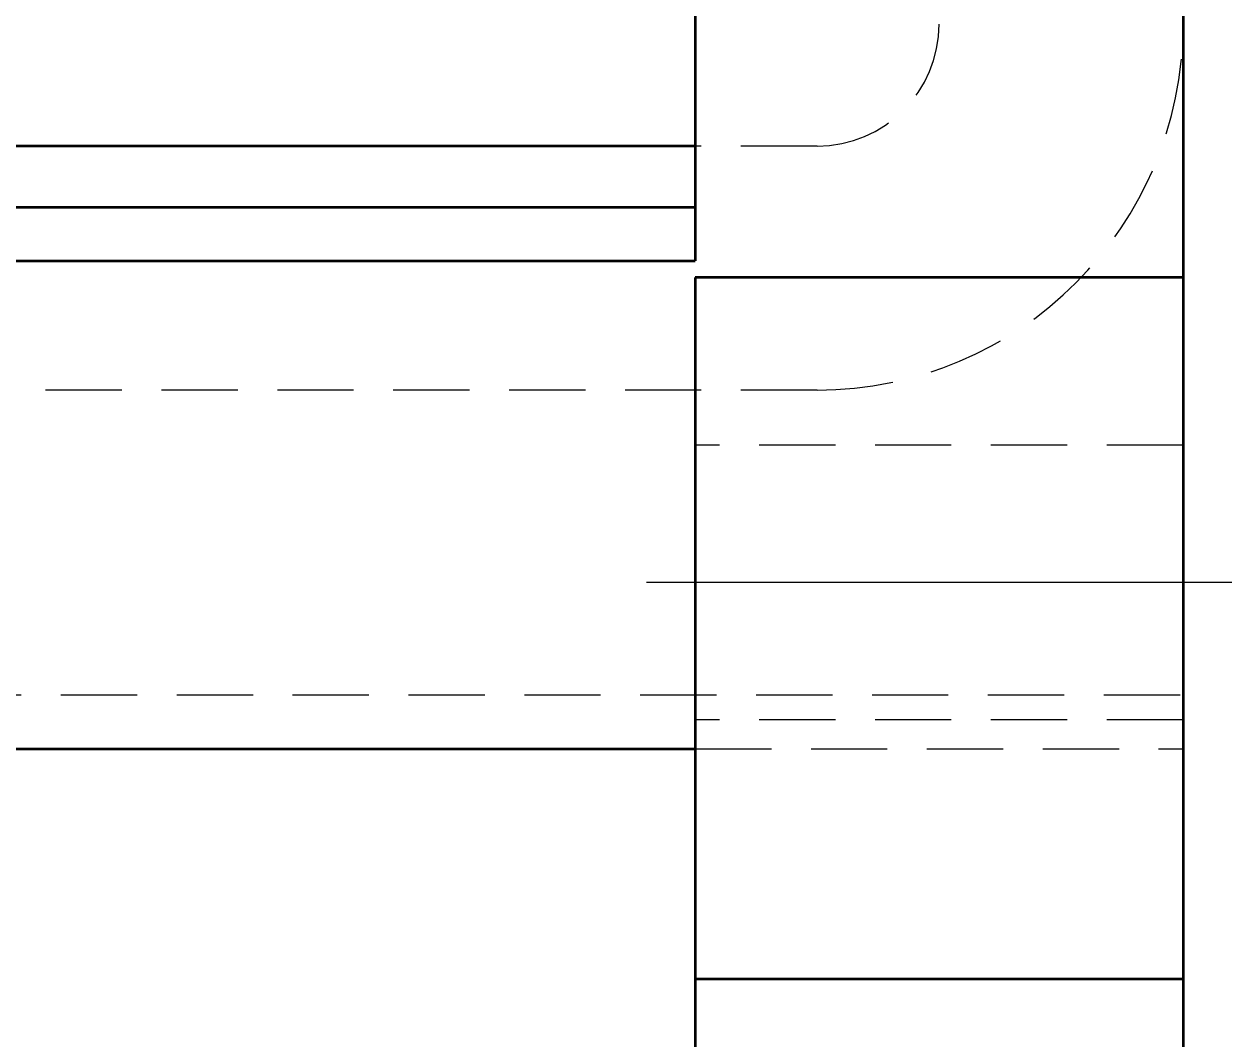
# Model space of a CAD drawing. Header units: millimetres. Extents: x 9439 to 18429, y 1498 to 3280.
# Drawn here: x 10948.51 to 10988.11, y 2833.05 to 2866.33 of the extents above; entities that cross this region are included whole.
import ezdxf

# ---------------------------------------------------------------- set-up
doc = ezdxf.new("R2010")
doc.units = ezdxf.units.MM
doc.linetypes.add('CENTER-HOKUTO', pattern=[23, 20, -1, 1, -1])
doc.linetypes.add('HIDDEN-HOKUTO', pattern=[3.8, 2.5, -1.3])
doc.layers.add('AM_7', color=2, linetype='CENTER-HOKUTO', lineweight=30)
doc.layers.add('AM_HID', color=1, linetype='HIDDEN-HOKUTO', lineweight=25)
doc.layers.add('word_dim', color=253, linetype='Continuous')
doc.styles.get("Standard").update_dxf_attribs({"font": 'romans.shx', "bigfont": 'bigfont.shx'})
doc.dimstyles.new('RS1-6', dxfattribs={"dimscale": 6, "dimtxt": 3.5, "dimasz": 3, "dimexe": 1, "dimexo": 0, "dimgap": 1, "dimtad": 3, "dimdsep": 46, "dimtxsty": 'Standard', "dimblk1": 'OPEN', "dimblk2": 'OPEN', "dimsah": 1, "dimcen": 0, "dimclrd": 256, "dimclre": 256, "dimclrt": 3, "dimadec": 0, "dimazin": 0, "dimtfac": 1, "dimtmove": 0, "dimatfit": 3, "dimldrblk": 'OPEN', "dimfxl": 0, "dimtolj": 1, "dimtzin": 0, "dimarcsym": 0})

# ---------------------------------------------------------------- blocks, each defined once
blk = doc.blocks.new('_Open')
at = {"color": 0, "lineweight": -2}
for p, q in [((-1, 0.1667), (0, 0)), ((-1, -0.1667), (0, 0)), ((0, 0), (-1, 0))]:
    blk.add_line(p, q, dxfattribs=at)
blk = doc.blocks.new('*D269')
at = {"layer": 'DEFPOINTS', "color": 0, "linetype": 'Continuous', "ltscale": 2}
for p in [(10986.514, 3021.932), (10986.514, 2929.159), (10759.513, 2851.319)]:
    blk.add_point(p, dxfattribs=at)
at = {"layer": 'word_dim', "linetype": 'Continuous', "lineweight": -2, "ltscale": 2}
for p, q in [((10759.513, 2851.319), (10759.513, 3027.932)), ((10986.514, 2929.159), (10986.514, 3027.932)), ((10777.513, 3021.932), (10968.514, 3021.932))]:
    blk.add_line(p, q, dxfattribs=at)
at = {"layer": 'word_dim', "linetype": 'Continuous', "lineweight": -2, "ltscale": 2, "xscale": 18, "yscale": 18, "zscale": 18, "rotation": 180}
blk.add_blockref('_Open', (10759.513, 3021.932), dxfattribs=at)
at = {"layer": 'word_dim', "linetype": 'Continuous', "lineweight": -2, "ltscale": 2, "xscale": 18, "yscale": 18, "zscale": 18}
blk.add_blockref('_Open', (10986.514, 3021.932), dxfattribs=at)
at = {"layer": 'word_dim', "color": 3, "linetype": 'Continuous', "ltscale": 2, "insert": (10873.013, 3038.432), "char_height": 21, "attachment_point": 5}
blk.add_mtext('\\A1;227', dxfattribs=at)
blk = doc.blocks.new('*D270')
at = {"layer": 'DEFPOINTS', "color": 0, "linetype": 'Continuous', "ltscale": 2}
for p in [(10978.514, 2934.659), (10663.972, 2668.456), (10821.513, 2668.456)]:
    blk.add_point(p, dxfattribs=at)
at = {"layer": 'word_dim', "linetype": 'Continuous', "lineweight": -2, "ltscale": 2}
for p, q in [((10978.514, 2934.659), (10657.972, 2934.659)), ((10663.972, 2916.659), (10663.972, 2686.456)), ((10821.513, 2668.456), (10657.972, 2668.456))]:
    blk.add_line(p, q, dxfattribs=at)
at = {"layer": 'word_dim', "linetype": 'Continuous', "lineweight": -2, "ltscale": 2, "xscale": 18, "yscale": 18, "zscale": 18}
for p, rotation in [((10663.972, 2934.659), 90), ((10663.972, 2668.456), 270)]:
    blk.add_blockref('_Open', p, dxfattribs=dict(at, rotation=rotation))
at = {"layer": 'word_dim', "color": 3, "linetype": 'Continuous', "ltscale": 2, "insert": (10647.472, 2801.558), "char_height": 21, "attachment_point": 5, "rotation": 90}
blk.add_mtext('\\A1;266.2', dxfattribs=at)

msp = doc.modelspace()

# ---------------------------------------------------------------- linework, layer by layer
at = {"color": 7, "lineweight": 35, "ltscale": 0.402356}
msp.add_line((10970.514, 2874.659), (10970.514, 2858.565), dxfattribs=at)
at = {"color": 7, "lineweight": 35, "ltscale": 0.416003}
msp.add_line((10986.514, 2874.659), (10986.514, 2858.019), dxfattribs=at)
at = {"color": 7, "lineweight": 35}
for p, q in [((10970.514, 2862.332), (10855.512, 2862.332)), ((10896.514, 2860.332), (10970.514, 2860.332)), ((10896.514, 2858.565), (10970.514, 2858.565)), ((10970.514, 2858.019), (10970.514, 2835.006)), ((10986.514, 2858.019), (10986.514, 2835.006)), ((10896.514, 2842.565), (10970.514, 2842.565)), ((10970.514, 2835.006), (10970.514, 2791.006)), ((10986.514, 2835.006), (10986.514, 2775.006))]:
    msp.add_line(p, q, dxfattribs=at)
at = {"color": 7, "lineweight": 35, "ltscale": 0.4}
for p, q in [((10986.514, 2858.019), (10970.514, 2858.019)), ((10986.514, 2835.006), (10970.514, 2835.006))]:
    msp.add_line(p, q, dxfattribs=at)
at = {"layer": 'AM_7', "color": 2, "lineweight": 13}
msp.add_line((10988.114, 2848.019), (10968.913, 2848.019), dxfattribs=at)
at = {"layer": 'AM_HID', "color": 1, "lineweight": 13}
for p, q in [((10974.514, 2862.332), (10970.514, 2862.332)), ((10974.514, 2854.332), (10896.514, 2854.332)), ((10986.514, 2852.519), (10970.514, 2852.519)), ((10896.514, 2844.332), (10986.514, 2844.332)), ((10986.514, 2843.519), (10970.514, 2843.519)), ((10970.514, 2842.565), (10986.514, 2842.565))]:
    msp.add_line(p, q, dxfattribs=at)
for radius in [4, 12]:
    msp.add_arc((10974.514, 2866.332), radius, 270, 360, dxfattribs=at)

# ---------------------------------------------------------------- dimensions: what is measured, and where the dimension line sits
at = {"layer": 'word_dim', "linetype": 'Continuous', "ltscale": 2}
dim = msp.add_linear_dim(base=(10986.514, 3021.932), p1=(10759.513, 2851.319), p2=(10986.514, 2929.159), dimstyle='RS1-6', dxfattribs=at)
dim.commit()
dim.dimension.update_dxf_attribs({"geometry": '*D269', "text_midpoint": (10873.013, 3038.432)})
dim = msp.add_linear_dim(base=(10663.972, 2668.456), p1=(10978.514, 2934.659), p2=(10821.513, 2668.456), angle=90, dimstyle='RS1-6', dxfattribs=at)
dim.commit()
dim.dimension.update_dxf_attribs({"geometry": '*D270', "text_midpoint": (10647.472, 2801.558)})

doc.saveas('drawing.dxf')
